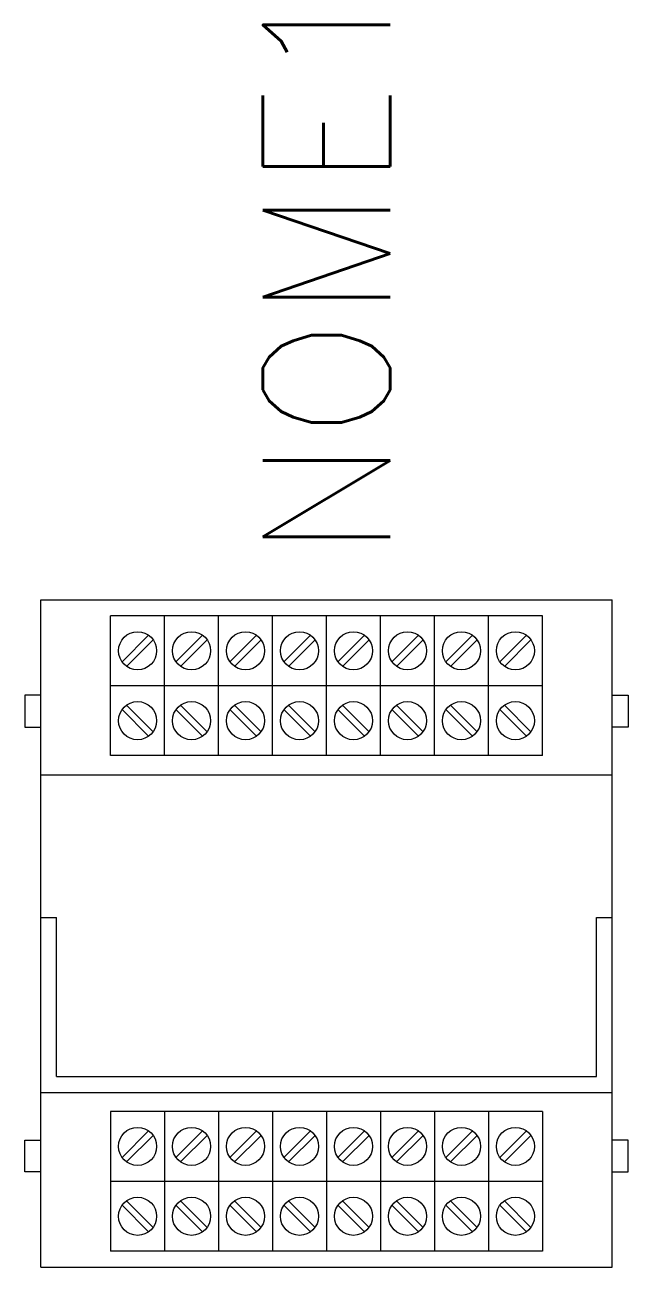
# Model space of a CAD drawing. Header units: millimetres. Extents: x -0.2 to 9.2, y -10.5 to 9.1.
import ezdxf
from ezdxf.enums import TextEntityAlignment as Align

# ---------------------------------------------------------------- set-up
doc = ezdxf.new("R2010")
doc.units = ezdxf.units.MM
doc.styles.add('STYLE-ROMANS', font='romans.shx')

# ---------------------------------------------------------------- blocks, each defined once
blk = doc.blocks.new('ARTECHE_BJ8-RJ8_JNDE_-VF')
for p, q in [((0, -52.5), (0, 52.5)), ((0, 52.5), (90, 52.5)), ((90, -52.5), (90, 52.5)), ((11, 28), (11, 50)), ((79, 50), (11, 50)), ((19.5, 28), (19.5, 50)), ((28, 28), (28, 50)), ((36.5, 28), (36.5, 50)), ((45, 28), (45, 50)), ((45, 28), (45, 50)), ((53.5, 28), (53.5, 50)), ((62, 28), (62, 50)), ((70.5, 28), (70.5, 50)), ((79, 28), (79, 50)), ((16.99, 46.95), (12.8, 42.76)), ((25.49, 46.95), (21.3, 42.76)), ((33.99, 46.95), (29.8, 42.76)), ((42.49, 46.95), (38.3, 42.76)), ((50.99, 46.95), (46.8, 42.76)), ((59.49, 46.95), (55.3, 42.76)), ((67.99, 46.95), (63.8, 42.76)), ((76.49, 46.95), (72.3, 42.76)), ((17.7, 46.24), (13.51, 42.05)), ((26.2, 46.24), (22.01, 42.05)), ((34.7, 46.24), (30.51, 42.05)), ((43.2, 46.24), (39.01, 42.05)), ((51.7, 46.24), (47.51, 42.05)), ((60.2, 46.24), (56.01, 42.05)), ((68.7, 46.24), (64.51, 42.05)), ((77.2, 46.24), (73.01, 42.05)), ((0, 37.5), (-2.5, 37.5)), ((-2.5, 37.5), (-2.5, 32.5)), ((79, 39), (11, 39)), ((90, 37.5), (92.5, 37.5)), ((92.5, 37.5), (92.5, 32.5)), ((16.99, 31.05), (12.8, 35.24)), ((17.7, 31.76), (13.51, 35.95)), ((25.49, 31.05), (21.3, 35.24)), ((26.2, 31.76), (22.01, 35.95)), ((33.99, 31.05), (29.8, 35.24)), ((34.7, 31.76), (30.51, 35.95)), ((42.49, 31.05), (38.3, 35.24)), ((43.2, 31.76), (39.01, 35.95)), ((50.99, 31.05), (46.8, 35.24)), ((51.7, 31.76), (47.51, 35.95)), ((59.49, 31.05), (55.3, 35.24)), ((60.2, 31.76), (56.01, 35.95)), ((67.99, 31.05), (63.8, 35.24)), ((68.7, 31.76), (64.51, 35.95)), ((76.49, 31.05), (72.3, 35.24)), ((77.2, 31.76), (73.01, 35.95)), ((-2.5, 32.5), (0, 32.5)), ((92.5, 32.5), (90, 32.5)), ((79, 28), (11, 28)), ((0, 25), (90, 25)), ((0, 2.5), (2.5, 2.5)), ((2.5, -22.5), (2.5, 2.5)), ((87.5, 2.5), (90, 2.5)), ((87.5, -22.5), (87.5, 2.5)), ((2.5, -22.5), (87.5, -22.5)), ((0, -25), (90, -25)), ((11, -28), (11, -50)), ((79, -28), (11, -28)), ((19.5, -28), (19.5, -50)), ((28, -28), (28, -50)), ((36.5, -28), (36.5, -50)), ((45, -28), (45, -50)), ((45, -28), (45, -50)), ((53.5, -28), (53.5, -50)), ((62, -28), (62, -50)), ((70.5, -28), (70.5, -50)), ((79, -28), (79, -50)), ((16.99, -31.05), (12.8, -35.24)), ((25.49, -31.05), (21.3, -35.24)), ((33.99, -31.05), (29.8, -35.24)), ((42.49, -31.05), (38.3, -35.24)), ((50.99, -31.05), (46.8, -35.24)), ((59.49, -31.05), (55.3, -35.24)), ((67.99, -31.05), (63.8, -35.24)), ((76.49, -31.05), (72.3, -35.24)), ((-2.5, -37.5), (-2.5, -32.5)), ((-2.5, -32.5), (0, -32.5)), ((17.7, -31.76), (13.51, -35.95)), ((26.2, -31.76), (22.01, -35.95)), ((34.7, -31.76), (30.51, -35.95)), ((43.2, -31.76), (39.01, -35.95)), ((51.7, -31.76), (47.51, -35.95)), ((60.2, -31.76), (56.01, -35.95)), ((68.7, -31.76), (64.51, -35.95)), ((77.2, -31.76), (73.01, -35.95)), ((92.5, -32.5), (90, -32.5)), ((92.5, -37.5), (92.5, -32.5)), ((0, -37.5), (-2.5, -37.5)), ((79, -39), (11, -39)), ((90, -37.5), (92.5, -37.5)), ((16.99, -46.95), (12.8, -42.76)), ((17.7, -46.24), (13.51, -42.05)), ((25.49, -46.95), (21.3, -42.76)), ((26.2, -46.24), (22.01, -42.05)), ((33.99, -46.95), (29.8, -42.76)), ((34.7, -46.24), (30.51, -42.05)), ((42.49, -46.95), (38.3, -42.76)), ((43.2, -46.24), (39.01, -42.05)), ((50.99, -46.95), (46.8, -42.76)), ((51.7, -46.24), (47.51, -42.05)), ((59.49, -46.95), (55.3, -42.76)), ((60.2, -46.24), (56.01, -42.05)), ((67.99, -46.95), (63.8, -42.76)), ((68.7, -46.24), (64.51, -42.05)), ((76.49, -46.95), (72.3, -42.76)), ((77.2, -46.24), (73.01, -42.05)), ((79, -50), (11, -50)), ((0, -52.5), (90, -52.5))]:
    blk.add_line(p, q)
for centre in [(15.25, 44.5), (23.75, 44.5), (32.25, 44.5), (40.75, 44.5), (49.25, 44.5), (57.75, 44.5), (66.25, 44.5), (74.75, 44.5), (15.25, 33.5), (23.75, 33.5), (32.25, 33.5), (40.75, 33.5), (49.25, 33.5), (57.75, 33.5), (66.25, 33.5), (74.75, 33.5), (15.25, -33.5), (23.75, -33.5), (32.25, -33.5), (40.75, -33.5), (49.25, -33.5), (57.75, -33.5), (66.25, -33.5), (74.75, -33.5), (15.25, -44.5), (23.75, -44.5), (32.25, -44.5), (40.75, -44.5), (49.25, -44.5), (57.75, -44.5), (66.25, -44.5), (74.75, -44.5)]:
    blk.add_circle(centre, 3)

msp = doc.modelspace()

# ---------------------------------------------------------------- block references
at = {"xscale": 0.1, "yscale": 0.1, "zscale": 0.1}
msp.add_blockref('ARTECHE_BJ8-RJ8_JNDE_-VF', (0, -5.25), dxfattribs=at)

# ---------------------------------------------------------------- texts
at = {"style": 'STYLE-ROMANS'}
msp.add_attdef('NOME1', text='NOME1', height=2, rotation=90, dxfattribs=at).set_placement((4.5, 0.65), align=Align.MIDDLE_LEFT)

doc.saveas('drawing.dxf')
